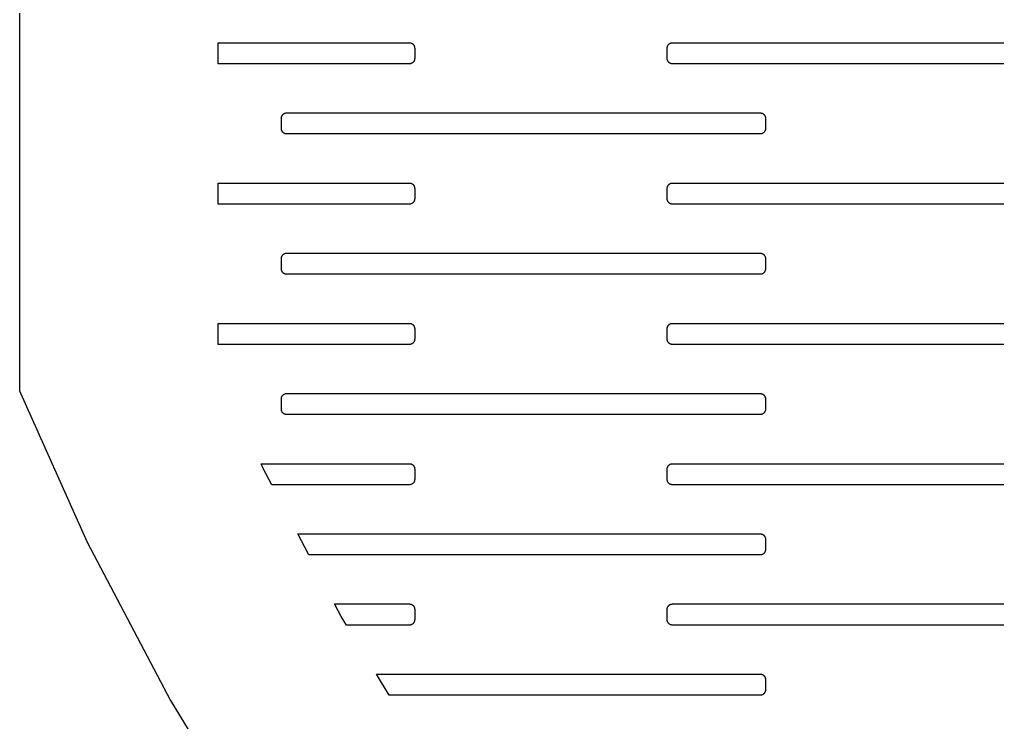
# Model space of a CAD drawing. Header units: metres. Extents: x -156 to 156, y -163 to 163.
# Drawn here: x -156.2 to -100.5, y -78.9 to -38.8 of the extents above; entities that cross this region are included whole.
import ezdxf

# ---------------------------------------------------------------- set-up
doc = ezdxf.new("R2010")
doc.units = ezdxf.units.M

msp = doc.modelspace()

# ---------------------------------------------------------------- linework, layer by layer
for p, q in [((-156.229, 59.9425), (-156.229, -59.9425)), ((-144.899, -41.3), (-144.899, -40.1)), ((-144.899, -40.1), (-134, -40.1)), ((-134, -40.1), (-133.981, -40.1006)), ((-133.981, -40.1006), (-133.962, -40.1024)), ((-133.962, -40.1024), (-133.944, -40.1053)), ((-133.944, -40.1053), (-133.925, -40.1094)), ((-133.925, -40.1094), (-133.907, -40.1147)), ((-133.907, -40.1147), (-133.89, -40.1211)), ((-133.89, -40.1211), (-133.872, -40.1286)), ((-133.872, -40.1286), (-133.855, -40.1371)), ((-133.855, -40.1371), (-133.839, -40.1467)), ((-119.161, -40.1467), (-119.145, -40.1371)), ((-119.145, -40.1371), (-119.128, -40.1286)), ((-119.128, -40.1286), (-119.11, -40.1211)), ((-119.11, -40.1211), (-119.093, -40.1147)), ((-119.093, -40.1147), (-119.075, -40.1094)), ((-119.075, -40.1094), (-119.056, -40.1053)), ((-119.056, -40.1053), (-119.038, -40.1024)), ((-119.038, -40.1024), (-119.019, -40.1006)), ((-119.019, -40.1006), (-119, -40.1)), ((-119, -40.1), (-92, -40.1)), ((-133.839, -40.1467), (-133.824, -40.1573)), ((-133.824, -40.1573), (-133.809, -40.1688)), ((-133.809, -40.1688), (-133.795, -40.1813)), ((-133.795, -40.1813), (-133.781, -40.1946)), ((-133.781, -40.1946), (-133.769, -40.2088)), ((-133.769, -40.2088), (-133.757, -40.2237)), ((-133.757, -40.2237), (-133.747, -40.2392)), ((-133.747, -40.2392), (-133.737, -40.2555)), ((-133.737, -40.2555), (-133.729, -40.2723)), ((-133.729, -40.2723), (-133.721, -40.2896)), ((-133.721, -40.2896), (-133.715, -40.3073)), ((-133.715, -40.3073), (-133.709, -40.3254)), ((-133.709, -40.3254), (-133.705, -40.3438)), ((-133.705, -40.3438), (-133.702, -40.3624)), ((-133.702, -40.3624), (-133.701, -40.3812)), ((-133.701, -40.3812), (-133.7, -40.4)), ((-133.7, -40.4), (-133.7, -41)), ((-119.3, -40.4), (-119.299, -40.3812)), ((-119.3, -41), (-119.3, -40.4)), ((-119.299, -40.3812), (-119.298, -40.3624)), ((-119.298, -40.3624), (-119.295, -40.3438)), ((-119.295, -40.3438), (-119.291, -40.3254)), ((-119.291, -40.3254), (-119.285, -40.3073)), ((-119.285, -40.3073), (-119.279, -40.2896)), ((-119.279, -40.2896), (-119.271, -40.2723)), ((-119.271, -40.2723), (-119.263, -40.2555)), ((-119.263, -40.2555), (-119.253, -40.2392)), ((-119.253, -40.2392), (-119.243, -40.2237)), ((-119.243, -40.2237), (-119.231, -40.2088)), ((-119.231, -40.2088), (-119.219, -40.1946)), ((-119.219, -40.1946), (-119.205, -40.1813)), ((-119.205, -40.1813), (-119.191, -40.1688)), ((-119.191, -40.1688), (-119.176, -40.1573)), ((-119.176, -40.1573), (-119.161, -40.1467)), ((-133.839, -41.2533), (-133.855, -41.2629)), ((-133.824, -41.2427), (-133.839, -41.2533)), ((-133.809, -41.2312), (-133.824, -41.2427)), ((-133.795, -41.2187), (-133.809, -41.2312)), ((-133.781, -41.2054), (-133.795, -41.2187)), ((-133.769, -41.1912), (-133.781, -41.2054)), ((-133.757, -41.1763), (-133.769, -41.1912)), ((-133.747, -41.1607), (-133.757, -41.1763)), ((-133.737, -41.1445), (-133.747, -41.1607)), ((-133.729, -41.1277), (-133.737, -41.1445)), ((-133.721, -41.1104), (-133.729, -41.1277)), ((-133.715, -41.0927), (-133.721, -41.1104)), ((-133.709, -41.0746), (-133.715, -41.0927)), ((-133.705, -41.0562), (-133.709, -41.0746)), ((-133.702, -41.0376), (-133.705, -41.0562)), ((-133.701, -41.0188), (-133.702, -41.0376)), ((-133.7, -41), (-133.701, -41.0188)), ((-119.299, -41.0188), (-119.3, -41)), ((-119.298, -41.0376), (-119.299, -41.0188)), ((-119.295, -41.0562), (-119.298, -41.0376)), ((-119.291, -41.0746), (-119.295, -41.0562)), ((-119.285, -41.0927), (-119.291, -41.0746)), ((-119.279, -41.1104), (-119.285, -41.0927)), ((-119.271, -41.1277), (-119.279, -41.1104)), ((-119.263, -41.1445), (-119.271, -41.1277)), ((-119.253, -41.1607), (-119.263, -41.1445)), ((-119.243, -41.1763), (-119.253, -41.1607)), ((-119.231, -41.1912), (-119.243, -41.1763)), ((-119.219, -41.2054), (-119.231, -41.1912)), ((-119.205, -41.2187), (-119.219, -41.2054)), ((-119.191, -41.2312), (-119.205, -41.2187)), ((-119.176, -41.2427), (-119.191, -41.2312)), ((-119.161, -41.2533), (-119.176, -41.2427)), ((-119.145, -41.2629), (-119.161, -41.2533)), ((-134, -41.3), (-144.899, -41.3)), ((-133.981, -41.2994), (-134, -41.3)), ((-133.962, -41.2976), (-133.981, -41.2994)), ((-133.944, -41.2947), (-133.962, -41.2976)), ((-133.925, -41.2906), (-133.944, -41.2947)), ((-133.907, -41.2853), (-133.925, -41.2906)), ((-133.89, -41.2789), (-133.907, -41.2853)), ((-133.872, -41.2714), (-133.89, -41.2789)), ((-133.855, -41.2629), (-133.872, -41.2714)), ((-119.128, -41.2714), (-119.145, -41.2629)), ((-119.11, -41.2789), (-119.128, -41.2714)), ((-119.093, -41.2853), (-119.11, -41.2789)), ((-119.075, -41.2906), (-119.093, -41.2853)), ((-119.056, -41.2947), (-119.075, -41.2906)), ((-119.038, -41.2976), (-119.056, -41.2947)), ((-119.019, -41.2994), (-119.038, -41.2976)), ((-119, -41.3), (-119.019, -41.2994)), ((-92, -41.3), (-119, -41.3)), ((-141.3, -44.4), (-141.299, -44.3812)), ((-141.3, -45), (-141.3, -44.4)), ((-141.299, -44.3812), (-141.298, -44.3624)), ((-141.298, -44.3624), (-141.295, -44.3438)), ((-141.295, -44.3438), (-141.291, -44.3254)), ((-141.291, -44.3254), (-141.285, -44.3073)), ((-141.285, -44.3073), (-141.279, -44.2896)), ((-141.279, -44.2896), (-141.271, -44.2723)), ((-141.271, -44.2723), (-141.263, -44.2555)), ((-141.263, -44.2555), (-141.253, -44.2392)), ((-141.253, -44.2392), (-141.243, -44.2237)), ((-141.243, -44.2237), (-141.231, -44.2088)), ((-141.231, -44.2088), (-141.219, -44.1946)), ((-141.219, -44.1946), (-141.205, -44.1813)), ((-141.205, -44.1813), (-141.191, -44.1688)), ((-141.191, -44.1688), (-141.176, -44.1573)), ((-141.176, -44.1573), (-141.161, -44.1467)), ((-141.161, -44.1467), (-141.145, -44.1371)), ((-141.145, -44.1371), (-141.128, -44.1286)), ((-141.128, -44.1286), (-141.11, -44.1211)), ((-141.11, -44.1211), (-141.093, -44.1147)), ((-141.093, -44.1147), (-141.075, -44.1094)), ((-141.075, -44.1094), (-141.056, -44.1053)), ((-141.056, -44.1053), (-141.038, -44.1024)), ((-141.038, -44.1024), (-141.019, -44.1006)), ((-141.019, -44.1006), (-141, -44.1)), ((-141, -44.1), (-114, -44.1)), ((-114, -44.1), (-113.981, -44.1006)), ((-113.981, -44.1006), (-113.962, -44.1024)), ((-113.962, -44.1024), (-113.944, -44.1053)), ((-113.944, -44.1053), (-113.925, -44.1094)), ((-113.925, -44.1094), (-113.907, -44.1147)), ((-113.907, -44.1147), (-113.89, -44.1211)), ((-113.89, -44.1211), (-113.872, -44.1286)), ((-113.872, -44.1286), (-113.855, -44.1371)), ((-113.855, -44.1371), (-113.839, -44.1467)), ((-113.839, -44.1467), (-113.824, -44.1573)), ((-113.824, -44.1573), (-113.809, -44.1688)), ((-113.809, -44.1688), (-113.795, -44.1813)), ((-113.795, -44.1813), (-113.781, -44.1946)), ((-113.781, -44.1946), (-113.769, -44.2088)), ((-113.769, -44.2088), (-113.757, -44.2237)), ((-113.757, -44.2237), (-113.747, -44.2392)), ((-113.747, -44.2392), (-113.737, -44.2555)), ((-113.737, -44.2555), (-113.729, -44.2723)), ((-113.729, -44.2723), (-113.721, -44.2896)), ((-113.721, -44.2896), (-113.715, -44.3073)), ((-113.715, -44.3073), (-113.709, -44.3254)), ((-113.709, -44.3254), (-113.705, -44.3438)), ((-113.705, -44.3438), (-113.702, -44.3624)), ((-113.702, -44.3624), (-113.701, -44.3812)), ((-113.701, -44.3812), (-113.7, -44.4)), ((-113.7, -44.4), (-113.7, -45)), ((-141.299, -45.0188), (-141.3, -45)), ((-141.298, -45.0376), (-141.299, -45.0188)), ((-141.295, -45.0562), (-141.298, -45.0376)), ((-141.291, -45.0746), (-141.295, -45.0562)), ((-141.285, -45.0927), (-141.291, -45.0746)), ((-141.279, -45.1104), (-141.285, -45.0927)), ((-141.271, -45.1277), (-141.279, -45.1104)), ((-141.263, -45.1445), (-141.271, -45.1277)), ((-141.253, -45.1607), (-141.263, -45.1445)), ((-141.243, -45.1763), (-141.253, -45.1607)), ((-113.747, -45.1607), (-113.757, -45.1763)), ((-113.737, -45.1445), (-113.747, -45.1607)), ((-113.729, -45.1277), (-113.737, -45.1445)), ((-113.721, -45.1104), (-113.729, -45.1277)), ((-113.715, -45.0927), (-113.721, -45.1104)), ((-113.709, -45.0746), (-113.715, -45.0927)), ((-113.705, -45.0562), (-113.709, -45.0746)), ((-113.702, -45.0376), (-113.705, -45.0562)), ((-113.701, -45.0188), (-113.702, -45.0376)), ((-113.7, -45), (-113.701, -45.0188)), ((-141.231, -45.1912), (-141.243, -45.1763)), ((-141.219, -45.2054), (-141.231, -45.1912)), ((-141.205, -45.2187), (-141.219, -45.2054)), ((-141.191, -45.2312), (-141.205, -45.2187)), ((-141.176, -45.2427), (-141.191, -45.2312)), ((-141.161, -45.2533), (-141.176, -45.2427)), ((-141.145, -45.2629), (-141.161, -45.2533)), ((-141.128, -45.2714), (-141.145, -45.2629)), ((-141.11, -45.2789), (-141.128, -45.2714)), ((-141.093, -45.2853), (-141.11, -45.2789)), ((-141.075, -45.2906), (-141.093, -45.2853)), ((-141.056, -45.2947), (-141.075, -45.2906)), ((-141.038, -45.2976), (-141.056, -45.2947)), ((-141.019, -45.2994), (-141.038, -45.2976)), ((-141, -45.3), (-141.019, -45.2994)), ((-114, -45.3), (-141, -45.3)), ((-113.981, -45.2994), (-114, -45.3)), ((-113.962, -45.2976), (-113.981, -45.2994)), ((-113.944, -45.2947), (-113.962, -45.2976)), ((-113.925, -45.2906), (-113.944, -45.2947)), ((-113.907, -45.2853), (-113.925, -45.2906)), ((-113.89, -45.2789), (-113.907, -45.2853)), ((-113.872, -45.2714), (-113.89, -45.2789)), ((-113.855, -45.2629), (-113.872, -45.2714)), ((-113.839, -45.2533), (-113.855, -45.2629)), ((-113.824, -45.2427), (-113.839, -45.2533)), ((-113.809, -45.2312), (-113.824, -45.2427)), ((-113.795, -45.2187), (-113.809, -45.2312)), ((-113.781, -45.2054), (-113.795, -45.2187)), ((-113.769, -45.1912), (-113.781, -45.2054)), ((-113.757, -45.1763), (-113.769, -45.1912)), ((-144.899, -49.3), (-144.899, -48.1)), ((-144.899, -48.1), (-134, -48.1)), ((-134, -48.1), (-133.981, -48.1006)), ((-133.981, -48.1006), (-133.962, -48.1024)), ((-133.962, -48.1024), (-133.944, -48.1053)), ((-133.944, -48.1053), (-133.925, -48.1094)), ((-133.925, -48.1094), (-133.907, -48.1147)), ((-133.907, -48.1147), (-133.89, -48.1211)), ((-133.89, -48.1211), (-133.872, -48.1286)), ((-133.872, -48.1286), (-133.855, -48.1371)), ((-133.855, -48.1371), (-133.839, -48.1467)), ((-133.839, -48.1467), (-133.824, -48.1573)), ((-133.824, -48.1573), (-133.809, -48.1688)), ((-133.809, -48.1688), (-133.795, -48.1813)), ((-133.795, -48.1813), (-133.781, -48.1946)), ((-133.781, -48.1946), (-133.769, -48.2088)), ((-133.769, -48.2088), (-133.757, -48.2237)), ((-133.757, -48.2237), (-133.747, -48.2392)), ((-133.747, -48.2392), (-133.737, -48.2555)), ((-133.737, -48.2555), (-133.729, -48.2723)), ((-133.729, -48.2723), (-133.721, -48.2896)), ((-133.721, -48.2896), (-133.715, -48.3073)), ((-133.715, -48.3073), (-133.709, -48.3254)), ((-133.709, -48.3254), (-133.705, -48.3438)), ((-133.705, -48.3438), (-133.702, -48.3624)), ((-133.702, -48.3624), (-133.701, -48.3812)), ((-133.701, -48.3812), (-133.7, -48.4)), ((-133.7, -48.4), (-133.7, -49)), ((-119.3, -48.4), (-119.299, -48.3812)), ((-119.3, -49), (-119.3, -48.4)), ((-119.299, -48.3812), (-119.298, -48.3624)), ((-119.298, -48.3624), (-119.295, -48.3438)), ((-119.295, -48.3438), (-119.291, -48.3254)), ((-119.291, -48.3254), (-119.285, -48.3073)), ((-119.285, -48.3073), (-119.279, -48.2896)), ((-119.279, -48.2896), (-119.271, -48.2723)), ((-119.271, -48.2723), (-119.263, -48.2555)), ((-119.263, -48.2555), (-119.253, -48.2392)), ((-119.253, -48.2392), (-119.243, -48.2237)), ((-119.243, -48.2237), (-119.231, -48.2088)), ((-119.231, -48.2088), (-119.219, -48.1946)), ((-119.219, -48.1946), (-119.205, -48.1813)), ((-119.205, -48.1813), (-119.191, -48.1688)), ((-119.191, -48.1688), (-119.176, -48.1573)), ((-119.176, -48.1573), (-119.161, -48.1467)), ((-119.161, -48.1467), (-119.145, -48.1371)), ((-119.145, -48.1371), (-119.128, -48.1286)), ((-119.128, -48.1286), (-119.11, -48.1211)), ((-119.11, -48.1211), (-119.093, -48.1147)), ((-119.093, -48.1147), (-119.075, -48.1094)), ((-119.075, -48.1094), (-119.056, -48.1053)), ((-119.056, -48.1053), (-119.038, -48.1024)), ((-119.038, -48.1024), (-119.019, -48.1006)), ((-119.019, -48.1006), (-119, -48.1)), ((-119, -48.1), (-92, -48.1)), ((-133.705, -49.0562), (-133.709, -49.0746)), ((-133.702, -49.0376), (-133.705, -49.0562)), ((-133.701, -49.0188), (-133.702, -49.0376)), ((-133.7, -49), (-133.701, -49.0188)), ((-119.299, -49.0188), (-119.3, -49)), ((-119.298, -49.0376), (-119.299, -49.0188)), ((-119.295, -49.0562), (-119.298, -49.0376)), ((-119.291, -49.0746), (-119.295, -49.0562)), ((-134, -49.3), (-144.899, -49.3)), ((-133.981, -49.2994), (-134, -49.3)), ((-133.962, -49.2976), (-133.981, -49.2994)), ((-133.944, -49.2947), (-133.962, -49.2976)), ((-133.925, -49.2906), (-133.944, -49.2947)), ((-133.907, -49.2853), (-133.925, -49.2906)), ((-133.89, -49.2789), (-133.907, -49.2853)), ((-133.872, -49.2714), (-133.89, -49.2789)), ((-133.855, -49.2629), (-133.872, -49.2714)), ((-133.839, -49.2533), (-133.855, -49.2629)), ((-133.824, -49.2427), (-133.839, -49.2533)), ((-133.809, -49.2312), (-133.824, -49.2427)), ((-133.795, -49.2187), (-133.809, -49.2312)), ((-133.781, -49.2054), (-133.795, -49.2187)), ((-133.769, -49.1912), (-133.781, -49.2054)), ((-133.757, -49.1763), (-133.769, -49.1912)), ((-133.747, -49.1607), (-133.757, -49.1763)), ((-133.737, -49.1445), (-133.747, -49.1607)), ((-133.729, -49.1277), (-133.737, -49.1445)), ((-133.721, -49.1104), (-133.729, -49.1277)), ((-133.715, -49.0927), (-133.721, -49.1104)), ((-133.709, -49.0746), (-133.715, -49.0927)), ((-119.285, -49.0927), (-119.291, -49.0746)), ((-119.279, -49.1104), (-119.285, -49.0927)), ((-119.271, -49.1277), (-119.279, -49.1104)), ((-119.263, -49.1445), (-119.271, -49.1277)), ((-119.253, -49.1607), (-119.263, -49.1445)), ((-119.243, -49.1763), (-119.253, -49.1607)), ((-119.231, -49.1912), (-119.243, -49.1763)), ((-119.219, -49.2054), (-119.231, -49.1912)), ((-119.205, -49.2187), (-119.219, -49.2054)), ((-119.191, -49.2312), (-119.205, -49.2187)), ((-119.176, -49.2427), (-119.191, -49.2312)), ((-119.161, -49.2533), (-119.176, -49.2427)), ((-119.145, -49.2629), (-119.161, -49.2533)), ((-119.128, -49.2714), (-119.145, -49.2629)), ((-119.11, -49.2789), (-119.128, -49.2714)), ((-119.093, -49.2853), (-119.11, -49.2789)), ((-119.075, -49.2906), (-119.093, -49.2853)), ((-119.056, -49.2947), (-119.075, -49.2906)), ((-119.038, -49.2976), (-119.056, -49.2947)), ((-119.019, -49.2994), (-119.038, -49.2976)), ((-119, -49.3), (-119.019, -49.2994)), ((-92, -49.3), (-119, -49.3)), ((-141.3, -52.4), (-141.299, -52.3812)), ((-141.3, -53), (-141.3, -52.4)), ((-141.299, -52.3812), (-141.298, -52.3624)), ((-141.298, -52.3624), (-141.295, -52.3438)), ((-141.295, -52.3438), (-141.291, -52.3254)), ((-141.291, -52.3254), (-141.285, -52.3073)), ((-141.285, -52.3073), (-141.279, -52.2896)), ((-141.279, -52.2896), (-141.271, -52.2723)), ((-141.271, -52.2723), (-141.263, -52.2555)), ((-141.263, -52.2555), (-141.253, -52.2392)), ((-141.253, -52.2392), (-141.243, -52.2237)), ((-141.243, -52.2237), (-141.231, -52.2088)), ((-141.231, -52.2088), (-141.219, -52.1946)), ((-141.219, -52.1946), (-141.205, -52.1813)), ((-141.205, -52.1813), (-141.191, -52.1688)), ((-141.191, -52.1688), (-141.176, -52.1573)), ((-141.176, -52.1573), (-141.161, -52.1467)), ((-141.161, -52.1467), (-141.145, -52.1371)), ((-141.145, -52.1371), (-141.128, -52.1286)), ((-141.128, -52.1286), (-141.11, -52.1211)), ((-141.11, -52.1211), (-141.093, -52.1147)), ((-141.093, -52.1147), (-141.075, -52.1094)), ((-141.075, -52.1094), (-141.056, -52.1053)), ((-141.056, -52.1053), (-141.038, -52.1024)), ((-141.038, -52.1024), (-141.019, -52.1006)), ((-141.019, -52.1006), (-141, -52.1)), ((-141, -52.1), (-114, -52.1)), ((-114, -52.1), (-113.981, -52.1006)), ((-113.981, -52.1006), (-113.962, -52.1024)), ((-113.962, -52.1024), (-113.944, -52.1053)), ((-113.944, -52.1053), (-113.925, -52.1094)), ((-113.925, -52.1094), (-113.907, -52.1147)), ((-113.907, -52.1147), (-113.89, -52.1211)), ((-113.89, -52.1211), (-113.872, -52.1286)), ((-113.872, -52.1286), (-113.855, -52.1371)), ((-113.855, -52.1371), (-113.839, -52.1467)), ((-113.839, -52.1467), (-113.824, -52.1573)), ((-113.824, -52.1573), (-113.809, -52.1688)), ((-113.809, -52.1688), (-113.795, -52.1813)), ((-113.795, -52.1813), (-113.781, -52.1946)), ((-113.781, -52.1946), (-113.769, -52.2088)), ((-113.769, -52.2088), (-113.757, -52.2237)), ((-113.757, -52.2237), (-113.747, -52.2392)), ((-113.747, -52.2392), (-113.737, -52.2555)), ((-113.737, -52.2555), (-113.729, -52.2723)), ((-113.729, -52.2723), (-113.721, -52.2896)), ((-113.721, -52.2896), (-113.715, -52.3073)), ((-113.715, -52.3073), (-113.709, -52.3254)), ((-113.709, -52.3254), (-113.705, -52.3438)), ((-113.705, -52.3438), (-113.702, -52.3624)), ((-113.702, -52.3624), (-113.701, -52.3812)), ((-113.701, -52.3812), (-113.7, -52.4)), ((-113.7, -52.4), (-113.7, -53)), ((-141.299, -53.0188), (-141.3, -53)), ((-141.298, -53.0376), (-141.299, -53.0188)), ((-141.295, -53.0562), (-141.298, -53.0376)), ((-141.291, -53.0746), (-141.295, -53.0562)), ((-141.285, -53.0927), (-141.291, -53.0746)), ((-141.279, -53.1104), (-141.285, -53.0927)), ((-141.271, -53.1277), (-141.279, -53.1104)), ((-141.263, -53.1445), (-141.271, -53.1277)), ((-141.253, -53.1607), (-141.263, -53.1445)), ((-141.243, -53.1763), (-141.253, -53.1607)), ((-141.231, -53.1912), (-141.243, -53.1763)), ((-141.219, -53.2054), (-141.231, -53.1912)), ((-141.205, -53.2187), (-141.219, -53.2054)), ((-141.191, -53.2312), (-141.205, -53.2187)), ((-141.176, -53.2427), (-141.191, -53.2312)), ((-141.161, -53.2533), (-141.176, -53.2427)), ((-141.145, -53.2629), (-141.161, -53.2533)), ((-141.128, -53.2714), (-141.145, -53.2629)), ((-141.11, -53.2789), (-141.128, -53.2714)), ((-141.093, -53.2853), (-141.11, -53.2789)), ((-141.075, -53.2906), (-141.093, -53.2853)), ((-141.056, -53.2947), (-141.075, -53.2906)), ((-141.038, -53.2976), (-141.056, -53.2947)), ((-141.019, -53.2994), (-141.038, -53.2976)), ((-141, -53.3), (-141.019, -53.2994)), ((-114, -53.3), (-141, -53.3)), ((-113.981, -53.2994), (-114, -53.3)), ((-113.962, -53.2976), (-113.981, -53.2994)), ((-113.944, -53.2947), (-113.962, -53.2976)), ((-113.925, -53.2906), (-113.944, -53.2947)), ((-113.907, -53.2853), (-113.925, -53.2906)), ((-113.89, -53.2789), (-113.907, -53.2853)), ((-113.872, -53.2714), (-113.89, -53.2789)), ((-113.855, -53.2629), (-113.872, -53.2714)), ((-113.839, -53.2533), (-113.855, -53.2629)), ((-113.824, -53.2427), (-113.839, -53.2533)), ((-113.809, -53.2312), (-113.824, -53.2427)), ((-113.795, -53.2187), (-113.809, -53.2312)), ((-113.781, -53.2054), (-113.795, -53.2187)), ((-113.769, -53.1912), (-113.781, -53.2054)), ((-113.757, -53.1763), (-113.769, -53.1912)), ((-113.747, -53.1607), (-113.757, -53.1763)), ((-113.737, -53.1445), (-113.747, -53.1607)), ((-113.729, -53.1277), (-113.737, -53.1445)), ((-113.721, -53.1104), (-113.729, -53.1277)), ((-113.715, -53.0927), (-113.721, -53.1104)), ((-113.709, -53.0746), (-113.715, -53.0927)), ((-113.705, -53.0562), (-113.709, -53.0746)), ((-113.702, -53.0376), (-113.705, -53.0562)), ((-113.701, -53.0188), (-113.702, -53.0376)), ((-113.7, -53), (-113.701, -53.0188)), ((-144.899, -57.3), (-144.899, -56.1)), ((-144.899, -56.1), (-134, -56.1)), ((-134, -56.1), (-133.981, -56.1006)), ((-133.981, -56.1006), (-133.962, -56.1024)), ((-133.962, -56.1024), (-133.944, -56.1053)), ((-133.944, -56.1053), (-133.925, -56.1094)), ((-133.925, -56.1094), (-133.907, -56.1147)), ((-133.907, -56.1147), (-133.89, -56.1211)), ((-133.89, -56.1211), (-133.872, -56.1286)), ((-133.872, -56.1286), (-133.855, -56.1371)), ((-133.855, -56.1371), (-133.839, -56.1467)), ((-133.839, -56.1467), (-133.824, -56.1573)), ((-133.824, -56.1573), (-133.809, -56.1688)), ((-133.809, -56.1688), (-133.795, -56.1813)), ((-133.795, -56.1813), (-133.781, -56.1946)), ((-133.781, -56.1946), (-133.769, -56.2088)), ((-133.769, -56.2088), (-133.757, -56.2237)), ((-133.757, -56.2237), (-133.747, -56.2392)), ((-133.747, -56.2392), (-133.737, -56.2555)), ((-133.737, -56.2555), (-133.729, -56.2723)), ((-133.729, -56.2723), (-133.721, -56.2896)), ((-133.721, -56.2896), (-133.715, -56.3073)), ((-133.715, -56.3073), (-133.709, -56.3254)), ((-119.291, -56.3254), (-119.285, -56.3073)), ((-119.285, -56.3073), (-119.279, -56.2896)), ((-119.279, -56.2896), (-119.271, -56.2723)), ((-119.271, -56.2723), (-119.263, -56.2555)), ((-119.263, -56.2555), (-119.253, -56.2392)), ((-119.253, -56.2392), (-119.243, -56.2237)), ((-119.243, -56.2237), (-119.231, -56.2088)), ((-119.231, -56.2088), (-119.219, -56.1946)), ((-119.219, -56.1946), (-119.205, -56.1813)), ((-119.205, -56.1813), (-119.191, -56.1688)), ((-119.191, -56.1688), (-119.176, -56.1573)), ((-119.176, -56.1573), (-119.161, -56.1467)), ((-119.161, -56.1467), (-119.145, -56.1371)), ((-119.145, -56.1371), (-119.128, -56.1286)), ((-119.128, -56.1286), (-119.11, -56.1211)), ((-119.11, -56.1211), (-119.093, -56.1147)), ((-119.093, -56.1147), (-119.075, -56.1094)), ((-119.075, -56.1094), (-119.056, -56.1053)), ((-119.056, -56.1053), (-119.038, -56.1024)), ((-119.038, -56.1024), (-119.019, -56.1006)), ((-119.019, -56.1006), (-119, -56.1)), ((-119, -56.1), (-92, -56.1)), ((-133.709, -56.3254), (-133.705, -56.3438)), ((-133.705, -56.3438), (-133.702, -56.3624)), ((-133.702, -56.3624), (-133.701, -56.3812)), ((-133.701, -56.3812), (-133.7, -56.4)), ((-133.7, -56.4), (-133.7, -57)), ((-119.3, -56.4), (-119.299, -56.3812)), ((-119.3, -57), (-119.3, -56.4)), ((-119.299, -56.3812), (-119.298, -56.3624)), ((-119.298, -56.3624), (-119.295, -56.3438)), ((-119.295, -56.3438), (-119.291, -56.3254)), ((-134, -57.3), (-144.899, -57.3)), ((-133.981, -57.2994), (-134, -57.3)), ((-133.962, -57.2976), (-133.981, -57.2994)), ((-133.944, -57.2947), (-133.962, -57.2976)), ((-133.925, -57.2906), (-133.944, -57.2947)), ((-133.907, -57.2853), (-133.925, -57.2906)), ((-133.89, -57.2789), (-133.907, -57.2853)), ((-133.872, -57.2714), (-133.89, -57.2789)), ((-133.855, -57.2629), (-133.872, -57.2714)), ((-133.839, -57.2533), (-133.855, -57.2629)), ((-133.824, -57.2427), (-133.839, -57.2533)), ((-133.809, -57.2312), (-133.824, -57.2427)), ((-133.795, -57.2187), (-133.809, -57.2312)), ((-133.781, -57.2054), (-133.795, -57.2187)), ((-133.769, -57.1912), (-133.781, -57.2054)), ((-133.757, -57.1763), (-133.769, -57.1912)), ((-133.747, -57.1607), (-133.757, -57.1763)), ((-133.737, -57.1445), (-133.747, -57.1607)), ((-133.729, -57.1277), (-133.737, -57.1445)), ((-133.721, -57.1104), (-133.729, -57.1277)), ((-133.715, -57.0927), (-133.721, -57.1104)), ((-133.709, -57.0746), (-133.715, -57.0927)), ((-133.705, -57.0562), (-133.709, -57.0746)), ((-133.702, -57.0376), (-133.705, -57.0562)), ((-133.701, -57.0188), (-133.702, -57.0376)), ((-133.7, -57), (-133.701, -57.0188)), ((-119.299, -57.0188), (-119.3, -57)), ((-119.298, -57.0376), (-119.299, -57.0188)), ((-119.295, -57.0562), (-119.298, -57.0376)), ((-119.291, -57.0746), (-119.295, -57.0562)), ((-119.285, -57.0927), (-119.291, -57.0746)), ((-119.279, -57.1104), (-119.285, -57.0927)), ((-119.271, -57.1277), (-119.279, -57.1104)), ((-119.263, -57.1445), (-119.271, -57.1277)), ((-119.253, -57.1607), (-119.263, -57.1445)), ((-119.243, -57.1763), (-119.253, -57.1607)), ((-119.231, -57.1912), (-119.243, -57.1763)), ((-119.219, -57.2054), (-119.231, -57.1912)), ((-119.205, -57.2187), (-119.219, -57.2054)), ((-119.191, -57.2312), (-119.205, -57.2187)), ((-119.176, -57.2427), (-119.191, -57.2312)), ((-119.161, -57.2533), (-119.176, -57.2427)), ((-119.145, -57.2629), (-119.161, -57.2533)), ((-119.128, -57.2714), (-119.145, -57.2629)), ((-119.11, -57.2789), (-119.128, -57.2714)), ((-119.093, -57.2853), (-119.11, -57.2789)), ((-119.075, -57.2906), (-119.093, -57.2853)), ((-119.056, -57.2947), (-119.075, -57.2906)), ((-119.038, -57.2976), (-119.056, -57.2947)), ((-119.019, -57.2994), (-119.038, -57.2976)), ((-119, -57.3), (-119.019, -57.2994)), ((-92, -57.3), (-119, -57.3)), ((-156.229, -59.9425), (-152.372, -68.5681)), ((-141.243, -60.2237), (-141.231, -60.2088)), ((-141.231, -60.2088), (-141.219, -60.1946)), ((-141.219, -60.1946), (-141.205, -60.1813)), ((-141.205, -60.1813), (-141.191, -60.1688)), ((-141.191, -60.1688), (-141.176, -60.1573)), ((-141.176, -60.1573), (-141.161, -60.1467)), ((-141.161, -60.1467), (-141.145, -60.1371)), ((-141.145, -60.1371), (-141.128, -60.1286)), ((-141.128, -60.1286), (-141.11, -60.1211)), ((-141.11, -60.1211), (-141.093, -60.1147)), ((-141.093, -60.1147), (-141.075, -60.1094)), ((-141.075, -60.1094), (-141.056, -60.1053)), ((-141.056, -60.1053), (-141.038, -60.1024)), ((-141.038, -60.1024), (-141.019, -60.1006)), ((-141.019, -60.1006), (-141, -60.1)), ((-141, -60.1), (-114, -60.1)), ((-114, -60.1), (-113.981, -60.1006)), ((-113.981, -60.1006), (-113.962, -60.1024)), ((-113.962, -60.1024), (-113.944, -60.1053)), ((-113.944, -60.1053), (-113.925, -60.1094)), ((-113.925, -60.1094), (-113.907, -60.1147)), ((-113.907, -60.1147), (-113.89, -60.1211)), ((-113.89, -60.1211), (-113.872, -60.1286)), ((-113.872, -60.1286), (-113.855, -60.1371)), ((-113.855, -60.1371), (-113.839, -60.1467)), ((-113.839, -60.1467), (-113.824, -60.1573)), ((-113.824, -60.1573), (-113.809, -60.1688)), ((-113.809, -60.1688), (-113.795, -60.1813)), ((-113.795, -60.1813), (-113.781, -60.1946)), ((-113.781, -60.1946), (-113.769, -60.2088)), ((-113.769, -60.2088), (-113.757, -60.2237)), ((-141.3, -60.4), (-141.299, -60.3812)), ((-141.3, -61), (-141.3, -60.4)), ((-141.299, -60.3812), (-141.298, -60.3624)), ((-141.298, -60.3624), (-141.295, -60.3438)), ((-141.295, -60.3438), (-141.291, -60.3254)), ((-141.291, -60.3254), (-141.285, -60.3073)), ((-141.285, -60.3073), (-141.279, -60.2896)), ((-141.279, -60.2896), (-141.271, -60.2723)), ((-141.271, -60.2723), (-141.263, -60.2555)), ((-141.263, -60.2555), (-141.253, -60.2392)), ((-141.253, -60.2392), (-141.243, -60.2237)), ((-113.757, -60.2237), (-113.747, -60.2392)), ((-113.747, -60.2392), (-113.737, -60.2555)), ((-113.737, -60.2555), (-113.729, -60.2723)), ((-113.729, -60.2723), (-113.721, -60.2896)), ((-113.721, -60.2896), (-113.715, -60.3073)), ((-113.715, -60.3073), (-113.709, -60.3254)), ((-113.709, -60.3254), (-113.705, -60.3438)), ((-113.705, -60.3438), (-113.702, -60.3624)), ((-113.702, -60.3624), (-113.701, -60.3812)), ((-113.701, -60.3812), (-113.7, -60.4)), ((-113.7, -60.4), (-113.7, -61)), ((-141.299, -61.0188), (-141.3, -61)), ((-141.298, -61.0376), (-141.299, -61.0188)), ((-141.295, -61.0562), (-141.298, -61.0376)), ((-141.291, -61.0746), (-141.295, -61.0562)), ((-141.285, -61.0927), (-141.291, -61.0746)), ((-141.279, -61.1104), (-141.285, -61.0927)), ((-141.271, -61.1277), (-141.279, -61.1104)), ((-141.263, -61.1445), (-141.271, -61.1277)), ((-141.253, -61.1607), (-141.263, -61.1445)), ((-141.243, -61.1763), (-141.253, -61.1607)), ((-141.231, -61.1912), (-141.243, -61.1763)), ((-141.219, -61.2054), (-141.231, -61.1912)), ((-141.205, -61.2187), (-141.219, -61.2054)), ((-141.191, -61.2312), (-141.205, -61.2187)), ((-141.176, -61.2427), (-141.191, -61.2312)), ((-141.161, -61.2533), (-141.176, -61.2427)), ((-141.145, -61.2629), (-141.161, -61.2533)), ((-141.128, -61.2714), (-141.145, -61.2629)), ((-141.11, -61.2789), (-141.128, -61.2714)), ((-141.093, -61.2853), (-141.11, -61.2789)), ((-141.075, -61.2906), (-141.093, -61.2853)), ((-141.056, -61.2947), (-141.075, -61.2906)), ((-141.038, -61.2976), (-141.056, -61.2947)), ((-141.019, -61.2994), (-141.038, -61.2976)), ((-141, -61.3), (-141.019, -61.2994)), ((-114, -61.3), (-141, -61.3)), ((-113.981, -61.2994), (-114, -61.3)), ((-113.962, -61.2976), (-113.981, -61.2994)), ((-113.944, -61.2947), (-113.962, -61.2976)), ((-113.925, -61.2906), (-113.944, -61.2947)), ((-113.907, -61.2853), (-113.925, -61.2906)), ((-113.89, -61.2789), (-113.907, -61.2853)), ((-113.872, -61.2714), (-113.89, -61.2789)), ((-113.855, -61.2629), (-113.872, -61.2714)), ((-113.839, -61.2533), (-113.855, -61.2629)), ((-113.824, -61.2427), (-113.839, -61.2533)), ((-113.809, -61.2312), (-113.824, -61.2427)), ((-113.795, -61.2187), (-113.809, -61.2312)), ((-113.781, -61.2054), (-113.795, -61.2187)), ((-113.769, -61.1912), (-113.781, -61.2054)), ((-113.757, -61.1763), (-113.769, -61.1912)), ((-113.747, -61.1607), (-113.757, -61.1763)), ((-113.737, -61.1445), (-113.747, -61.1607)), ((-113.729, -61.1277), (-113.737, -61.1445)), ((-113.721, -61.1104), (-113.729, -61.1277)), ((-113.715, -61.0927), (-113.721, -61.1104)), ((-113.709, -61.0746), (-113.715, -61.0927)), ((-113.705, -61.0562), (-113.709, -61.0746)), ((-113.702, -61.0376), (-113.705, -61.0562)), ((-113.701, -61.0188), (-113.702, -61.0376)), ((-113.7, -61), (-113.701, -61.0188)), ((-142.352, -64.3341), (-142.457, -64.1)), ((-142.457, -64.1), (-134, -64.1)), ((-134, -64.1), (-133.981, -64.1006)), ((-133.981, -64.1006), (-133.962, -64.1024)), ((-133.962, -64.1024), (-133.944, -64.1053)), ((-133.944, -64.1053), (-133.925, -64.1094)), ((-133.925, -64.1094), (-133.907, -64.1147)), ((-133.907, -64.1147), (-133.89, -64.1211)), ((-119.11, -64.1211), (-119.093, -64.1147)), ((-119.093, -64.1147), (-119.075, -64.1094)), ((-119.075, -64.1094), (-119.056, -64.1053)), ((-119.056, -64.1053), (-119.038, -64.1024)), ((-119.038, -64.1024), (-119.019, -64.1006)), ((-119.019, -64.1006), (-119, -64.1)), ((-119, -64.1), (-92, -64.1)), ((-141.844, -65.3), (-142.352, -64.3341)), ((-133.89, -64.1211), (-133.872, -64.1286)), ((-133.872, -64.1286), (-133.855, -64.1371)), ((-133.855, -64.1371), (-133.839, -64.1467)), ((-133.839, -64.1467), (-133.824, -64.1573)), ((-133.824, -64.1573), (-133.809, -64.1688)), ((-133.809, -64.1688), (-133.795, -64.1813)), ((-133.795, -64.1813), (-133.781, -64.1946)), ((-133.781, -64.1946), (-133.769, -64.2088)), ((-133.769, -64.2088), (-133.757, -64.2237)), ((-133.757, -64.2237), (-133.747, -64.2392)), ((-133.747, -64.2392), (-133.737, -64.2555)), ((-133.737, -64.2555), (-133.729, -64.2723)), ((-133.729, -64.2723), (-133.721, -64.2896)), ((-133.721, -64.2896), (-133.715, -64.3073)), ((-133.715, -64.3073), (-133.709, -64.3254)), ((-133.709, -64.3254), (-133.705, -64.3438)), ((-133.705, -64.3438), (-133.702, -64.3624)), ((-133.702, -64.3624), (-133.701, -64.3812)), ((-133.701, -64.3812), (-133.7, -64.4)), ((-133.7, -64.4), (-133.7, -65)), ((-119.3, -64.4), (-119.299, -64.3812)), ((-119.3, -65), (-119.3, -64.4)), ((-119.299, -64.3812), (-119.298, -64.3624)), ((-119.298, -64.3624), (-119.295, -64.3438)), ((-119.295, -64.3438), (-119.291, -64.3254)), ((-119.291, -64.3254), (-119.285, -64.3073)), ((-119.285, -64.3073), (-119.279, -64.2896)), ((-119.279, -64.2896), (-119.271, -64.2723)), ((-119.271, -64.2723), (-119.263, -64.2555)), ((-119.263, -64.2555), (-119.253, -64.2392)), ((-119.253, -64.2392), (-119.243, -64.2237)), ((-119.243, -64.2237), (-119.231, -64.2088)), ((-119.231, -64.2088), (-119.219, -64.1946)), ((-119.219, -64.1946), (-119.205, -64.1813)), ((-119.205, -64.1813), (-119.191, -64.1688)), ((-119.191, -64.1688), (-119.176, -64.1573)), ((-119.176, -64.1573), (-119.161, -64.1467)), ((-119.161, -64.1467), (-119.145, -64.1371)), ((-119.145, -64.1371), (-119.128, -64.1286)), ((-119.128, -64.1286), (-119.11, -64.1211)), ((-133.809, -65.2312), (-133.824, -65.2427)), ((-133.795, -65.2187), (-133.809, -65.2312)), ((-133.781, -65.2054), (-133.795, -65.2187)), ((-133.769, -65.1912), (-133.781, -65.2054)), ((-133.757, -65.1763), (-133.769, -65.1912)), ((-133.747, -65.1608), (-133.757, -65.1763)), ((-133.737, -65.1445), (-133.747, -65.1608)), ((-133.729, -65.1277), (-133.737, -65.1445)), ((-133.721, -65.1104), (-133.729, -65.1277)), ((-133.715, -65.0927), (-133.721, -65.1104)), ((-133.709, -65.0746), (-133.715, -65.0927)), ((-133.705, -65.0562), (-133.709, -65.0746)), ((-133.702, -65.0376), (-133.705, -65.0562)), ((-133.701, -65.0188), (-133.702, -65.0376)), ((-133.7, -65), (-133.701, -65.0188)), ((-119.299, -65.0188), (-119.3, -65)), ((-119.298, -65.0376), (-119.299, -65.0188)), ((-119.295, -65.0562), (-119.298, -65.0376)), ((-119.291, -65.0746), (-119.295, -65.0562)), ((-119.285, -65.0927), (-119.291, -65.0746)), ((-119.279, -65.1104), (-119.285, -65.0927)), ((-119.271, -65.1277), (-119.279, -65.1104)), ((-119.263, -65.1445), (-119.271, -65.1277)), ((-119.253, -65.1608), (-119.263, -65.1445)), ((-119.243, -65.1763), (-119.253, -65.1608)), ((-119.231, -65.1912), (-119.243, -65.1763)), ((-119.219, -65.2054), (-119.231, -65.1912)), ((-119.205, -65.2187), (-119.219, -65.2054)), ((-119.191, -65.2312), (-119.205, -65.2187)), ((-119.176, -65.2427), (-119.191, -65.2312)), ((-134, -65.3), (-141.844, -65.3)), ((-133.981, -65.2994), (-134, -65.3)), ((-133.962, -65.2976), (-133.981, -65.2994)), ((-133.944, -65.2947), (-133.962, -65.2976)), ((-133.925, -65.2906), (-133.944, -65.2947)), ((-133.907, -65.2853), (-133.925, -65.2906)), ((-133.89, -65.2789), (-133.907, -65.2853)), ((-133.872, -65.2714), (-133.89, -65.2789)), ((-133.855, -65.2629), (-133.872, -65.2714)), ((-133.839, -65.2533), (-133.855, -65.2629)), ((-133.824, -65.2427), (-133.839, -65.2533)), ((-119.161, -65.2533), (-119.176, -65.2427)), ((-119.145, -65.2629), (-119.161, -65.2533)), ((-119.128, -65.2714), (-119.145, -65.2629)), ((-119.11, -65.2789), (-119.128, -65.2714)), ((-119.093, -65.2853), (-119.11, -65.2789)), ((-119.075, -65.2906), (-119.093, -65.2853)), ((-119.056, -65.2947), (-119.075, -65.2906)), ((-119.038, -65.2976), (-119.056, -65.2947)), ((-119.019, -65.2994), (-119.038, -65.2976)), ((-119, -65.3), (-119.019, -65.2994)), ((-92, -65.3), (-119, -65.3)), ((-152.372, -68.5681), (-147.616, -77.6068)), ((-139.739, -69.3), (-140.371, -68.1)), ((-140.371, -68.1), (-114, -68.1)), ((-114, -68.1), (-113.981, -68.1006)), ((-113.981, -68.1006), (-113.962, -68.1024)), ((-113.962, -68.1024), (-113.944, -68.1053)), ((-113.944, -68.1053), (-113.925, -68.1094)), ((-113.925, -68.1094), (-113.907, -68.1147)), ((-113.907, -68.1147), (-113.89, -68.1211)), ((-113.89, -68.1211), (-113.872, -68.1286)), ((-113.872, -68.1286), (-113.855, -68.1371)), ((-113.855, -68.1371), (-113.839, -68.1467)), ((-113.839, -68.1467), (-113.824, -68.1573)), ((-113.824, -68.1573), (-113.809, -68.1688)), ((-113.809, -68.1688), (-113.795, -68.1813)), ((-113.795, -68.1813), (-113.781, -68.1946)), ((-113.781, -68.1946), (-113.769, -68.2088)), ((-113.769, -68.2088), (-113.757, -68.2237)), ((-113.757, -68.2237), (-113.747, -68.2392)), ((-113.747, -68.2392), (-113.737, -68.2555)), ((-113.737, -68.2555), (-113.729, -68.2723)), ((-113.729, -68.2723), (-113.721, -68.2896)), ((-113.721, -68.2896), (-113.715, -68.3073)), ((-113.715, -68.3073), (-113.709, -68.3254)), ((-113.709, -68.3254), (-113.705, -68.3438)), ((-113.705, -68.3438), (-113.702, -68.3624)), ((-113.702, -68.3624), (-113.701, -68.3812)), ((-113.701, -68.3812), (-113.7, -68.4)), ((-113.7, -68.4), (-113.7, -69)), ((-113.729, -69.1277), (-113.737, -69.1445)), ((-113.721, -69.1104), (-113.729, -69.1277)), ((-113.715, -69.0927), (-113.721, -69.1104)), ((-113.709, -69.0746), (-113.715, -69.0927)), ((-113.705, -69.0562), (-113.709, -69.0746)), ((-113.702, -69.0376), (-113.705, -69.0562)), ((-113.701, -69.0188), (-113.702, -69.0376)), ((-113.7, -69), (-113.701, -69.0188)), ((-114, -69.3), (-139.739, -69.3)), ((-113.981, -69.2994), (-114, -69.3)), ((-113.962, -69.2976), (-113.981, -69.2994)), ((-113.944, -69.2947), (-113.962, -69.2976)), ((-113.925, -69.2906), (-113.944, -69.2947)), ((-113.907, -69.2853), (-113.925, -69.2906)), ((-113.89, -69.2789), (-113.907, -69.2853)), ((-113.872, -69.2714), (-113.89, -69.2789)), ((-113.855, -69.2629), (-113.872, -69.2714)), ((-113.839, -69.2533), (-113.855, -69.2629)), ((-113.824, -69.2427), (-113.839, -69.2533)), ((-113.809, -69.2312), (-113.824, -69.2427)), ((-113.795, -69.2187), (-113.809, -69.2312)), ((-113.781, -69.2054), (-113.795, -69.2187)), ((-113.769, -69.1912), (-113.781, -69.2054)), ((-113.757, -69.1763), (-113.769, -69.1912)), ((-113.747, -69.1608), (-113.757, -69.1763)), ((-113.737, -69.1445), (-113.747, -69.1608)), ((-137.89, -72.8148), (-138.266, -72.1)), ((-138.266, -72.1), (-134, -72.1)), ((-134, -72.1), (-133.981, -72.1006)), ((-133.981, -72.1006), (-133.962, -72.1024)), ((-133.962, -72.1024), (-133.944, -72.1053)), ((-133.944, -72.1053), (-133.925, -72.1094)), ((-133.925, -72.1094), (-133.907, -72.1147)), ((-133.907, -72.1147), (-133.89, -72.1211)), ((-133.89, -72.1211), (-133.872, -72.1286)), ((-133.872, -72.1286), (-133.855, -72.1371)), ((-133.855, -72.1371), (-133.839, -72.1467)), ((-133.839, -72.1467), (-133.824, -72.1573)), ((-133.824, -72.1573), (-133.809, -72.1688)), ((-133.809, -72.1688), (-133.795, -72.1813)), ((-133.795, -72.1813), (-133.781, -72.1946)), ((-133.781, -72.1946), (-133.769, -72.2088)), ((-133.769, -72.2088), (-133.757, -72.2237)), ((-133.757, -72.2237), (-133.747, -72.2392)), ((-133.747, -72.2392), (-133.737, -72.2555)), ((-133.737, -72.2555), (-133.729, -72.2723)), ((-133.729, -72.2723), (-133.721, -72.2896)), ((-133.721, -72.2896), (-133.715, -72.3073)), ((-133.715, -72.3073), (-133.709, -72.3254)), ((-133.709, -72.3254), (-133.705, -72.3438)), ((-133.705, -72.3438), (-133.702, -72.3624)), ((-133.702, -72.3624), (-133.701, -72.3812)), ((-133.701, -72.3812), (-133.7, -72.4)), ((-133.7, -72.4), (-133.7, -73)), ((-119.3, -72.4), (-119.299, -72.3812)), ((-119.3, -73), (-119.3, -72.4)), ((-119.299, -72.3812), (-119.298, -72.3624)), ((-119.298, -72.3624), (-119.295, -72.3438)), ((-119.295, -72.3438), (-119.291, -72.3254)), ((-119.291, -72.3254), (-119.285, -72.3073)), ((-119.285, -72.3073), (-119.279, -72.2896)), ((-119.279, -72.2896), (-119.271, -72.2723)), ((-119.271, -72.2723), (-119.263, -72.2555)), ((-119.263, -72.2555), (-119.253, -72.2392)), ((-119.253, -72.2392), (-119.243, -72.2237)), ((-119.243, -72.2237), (-119.231, -72.2088)), ((-119.231, -72.2088), (-119.219, -72.1946)), ((-119.219, -72.1946), (-119.205, -72.1813)), ((-119.205, -72.1813), (-119.191, -72.1688)), ((-119.191, -72.1688), (-119.176, -72.1573)), ((-119.176, -72.1573), (-119.161, -72.1467)), ((-119.161, -72.1467), (-119.145, -72.1371)), ((-119.145, -72.1371), (-119.128, -72.1286)), ((-119.128, -72.1286), (-119.11, -72.1211)), ((-119.11, -72.1211), (-119.093, -72.1147)), ((-119.093, -72.1147), (-119.075, -72.1094)), ((-119.075, -72.1094), (-119.056, -72.1053)), ((-119.056, -72.1053), (-119.038, -72.1024)), ((-119.038, -72.1024), (-119.019, -72.1006)), ((-119.019, -72.1006), (-119, -72.1)), ((-119, -72.1), (-92, -72.1)), ((-137.594, -73.3), (-137.89, -72.8148)), ((-133.702, -73.0376), (-133.705, -73.0562)), ((-133.701, -73.0188), (-133.702, -73.0376)), ((-133.7, -73), (-133.701, -73.0188)), ((-119.299, -73.0188), (-119.3, -73)), ((-119.298, -73.0376), (-119.299, -73.0188)), ((-119.295, -73.0562), (-119.298, -73.0376)), ((-134, -73.3), (-137.594, -73.3)), ((-133.981, -73.2994), (-134, -73.3)), ((-133.962, -73.2976), (-133.981, -73.2994)), ((-133.944, -73.2947), (-133.962, -73.2976)), ((-133.925, -73.2906), (-133.944, -73.2947)), ((-133.907, -73.2853), (-133.925, -73.2906)), ((-133.89, -73.2789), (-133.907, -73.2853)), ((-133.872, -73.2714), (-133.89, -73.2789)), ((-133.855, -73.2629), (-133.872, -73.2714)), ((-133.839, -73.2533), (-133.855, -73.2629)), ((-133.824, -73.2427), (-133.839, -73.2533)), ((-133.809, -73.2312), (-133.824, -73.2427)), ((-133.795, -73.2187), (-133.809, -73.2312)), ((-133.781, -73.2054), (-133.795, -73.2187)), ((-133.769, -73.1912), (-133.781, -73.2054)), ((-133.757, -73.1763), (-133.769, -73.1912)), ((-133.747, -73.1608), (-133.757, -73.1763)), ((-133.737, -73.1445), (-133.747, -73.1608)), ((-133.729, -73.1277), (-133.737, -73.1445)), ((-133.721, -73.1104), (-133.729, -73.1277)), ((-133.715, -73.0927), (-133.721, -73.1104)), ((-133.709, -73.0746), (-133.715, -73.0927)), ((-133.705, -73.0562), (-133.709, -73.0746)), ((-119.291, -73.0746), (-119.295, -73.0562)), ((-119.285, -73.0927), (-119.291, -73.0746)), ((-119.279, -73.1104), (-119.285, -73.0927)), ((-119.271, -73.1277), (-119.279, -73.1104)), ((-119.263, -73.1445), (-119.271, -73.1277)), ((-119.253, -73.1608), (-119.263, -73.1445)), ((-119.243, -73.1763), (-119.253, -73.1608)), ((-119.231, -73.1912), (-119.243, -73.1763)), ((-119.219, -73.2054), (-119.231, -73.1912)), ((-119.205, -73.2187), (-119.219, -73.2054)), ((-119.191, -73.2312), (-119.205, -73.2187)), ((-119.176, -73.2427), (-119.191, -73.2312)), ((-119.161, -73.2533), (-119.176, -73.2427)), ((-119.145, -73.2629), (-119.161, -73.2533)), ((-119.128, -73.2714), (-119.145, -73.2629)), ((-119.11, -73.2789), (-119.128, -73.2714)), ((-119.093, -73.2853), (-119.11, -73.2789)), ((-119.075, -73.2906), (-119.093, -73.2853)), ((-119.056, -73.2947), (-119.075, -73.2906)), ((-119.038, -73.2976), (-119.056, -73.2947)), ((-119.019, -73.2994), (-119.038, -73.2976)), ((-119, -73.3), (-119.019, -73.2994)), ((-92, -73.3), (-119, -73.3)), ((-135.152, -77.3), (-135.884, -76.1)), ((-135.884, -76.1), (-114, -76.1)), ((-114, -76.1), (-113.981, -76.1006)), ((-113.981, -76.1006), (-113.962, -76.1024)), ((-113.962, -76.1024), (-113.944, -76.1053)), ((-113.944, -76.1053), (-113.925, -76.1094)), ((-113.925, -76.1094), (-113.907, -76.1147)), ((-113.907, -76.1147), (-113.89, -76.1211)), ((-113.89, -76.1211), (-113.872, -76.1286)), ((-113.872, -76.1286), (-113.855, -76.1371)), ((-113.855, -76.1371), (-113.839, -76.1467)), ((-113.839, -76.1467), (-113.824, -76.1573)), ((-113.824, -76.1573), (-113.809, -76.1688)), ((-113.809, -76.1688), (-113.795, -76.1813)), ((-113.795, -76.1813), (-113.781, -76.1946)), ((-113.781, -76.1946), (-113.769, -76.2088)), ((-113.769, -76.2088), (-113.757, -76.2237)), ((-113.757, -76.2237), (-113.747, -76.2392)), ((-113.747, -76.2392), (-113.737, -76.2555)), ((-113.737, -76.2555), (-113.729, -76.2723)), ((-113.729, -76.2723), (-113.721, -76.2896)), ((-113.721, -76.2896), (-113.715, -76.3073)), ((-113.715, -76.3073), (-113.709, -76.3254)), ((-113.709, -76.3254), (-113.705, -76.3438)), ((-113.705, -76.3438), (-113.702, -76.3624)), ((-113.702, -76.3624), (-113.701, -76.3812)), ((-113.701, -76.3812), (-113.7, -76.4)), ((-113.7, -76.4), (-113.7, -77)), ((-114, -77.3), (-135.152, -77.3)), ((-113.981, -77.2994), (-114, -77.3)), ((-113.962, -77.2976), (-113.981, -77.2994)), ((-113.944, -77.2947), (-113.962, -77.2976)), ((-113.925, -77.2906), (-113.944, -77.2947)), ((-113.907, -77.2853), (-113.925, -77.2906)), ((-113.89, -77.2789), (-113.907, -77.2853)), ((-113.872, -77.2714), (-113.89, -77.2789)), ((-113.855, -77.2629), (-113.872, -77.2714)), ((-113.839, -77.2533), (-113.855, -77.2629)), ((-113.824, -77.2427), (-113.839, -77.2533)), ((-113.809, -77.2312), (-113.824, -77.2427)), ((-113.795, -77.2187), (-113.809, -77.2312)), ((-113.781, -77.2054), (-113.795, -77.2187)), ((-113.769, -77.1912), (-113.781, -77.2054)), ((-113.757, -77.1763), (-113.769, -77.1912)), ((-113.747, -77.1608), (-113.757, -77.1763)), ((-113.737, -77.1445), (-113.747, -77.1608)), ((-113.729, -77.1277), (-113.737, -77.1445)), ((-113.721, -77.1104), (-113.729, -77.1277)), ((-113.715, -77.0927), (-113.721, -77.1104)), ((-113.709, -77.0746), (-113.715, -77.0927)), ((-113.705, -77.0562), (-113.709, -77.0746)), ((-113.702, -77.0376), (-113.705, -77.0562)), ((-113.701, -77.0188), (-113.702, -77.0376)), ((-113.7, -77), (-113.701, -77.0188)), ((-147.616, -77.6068), (-142.28, -86.3482))]:
    msp.add_line(p, q)

doc.saveas('drawing.dxf')
